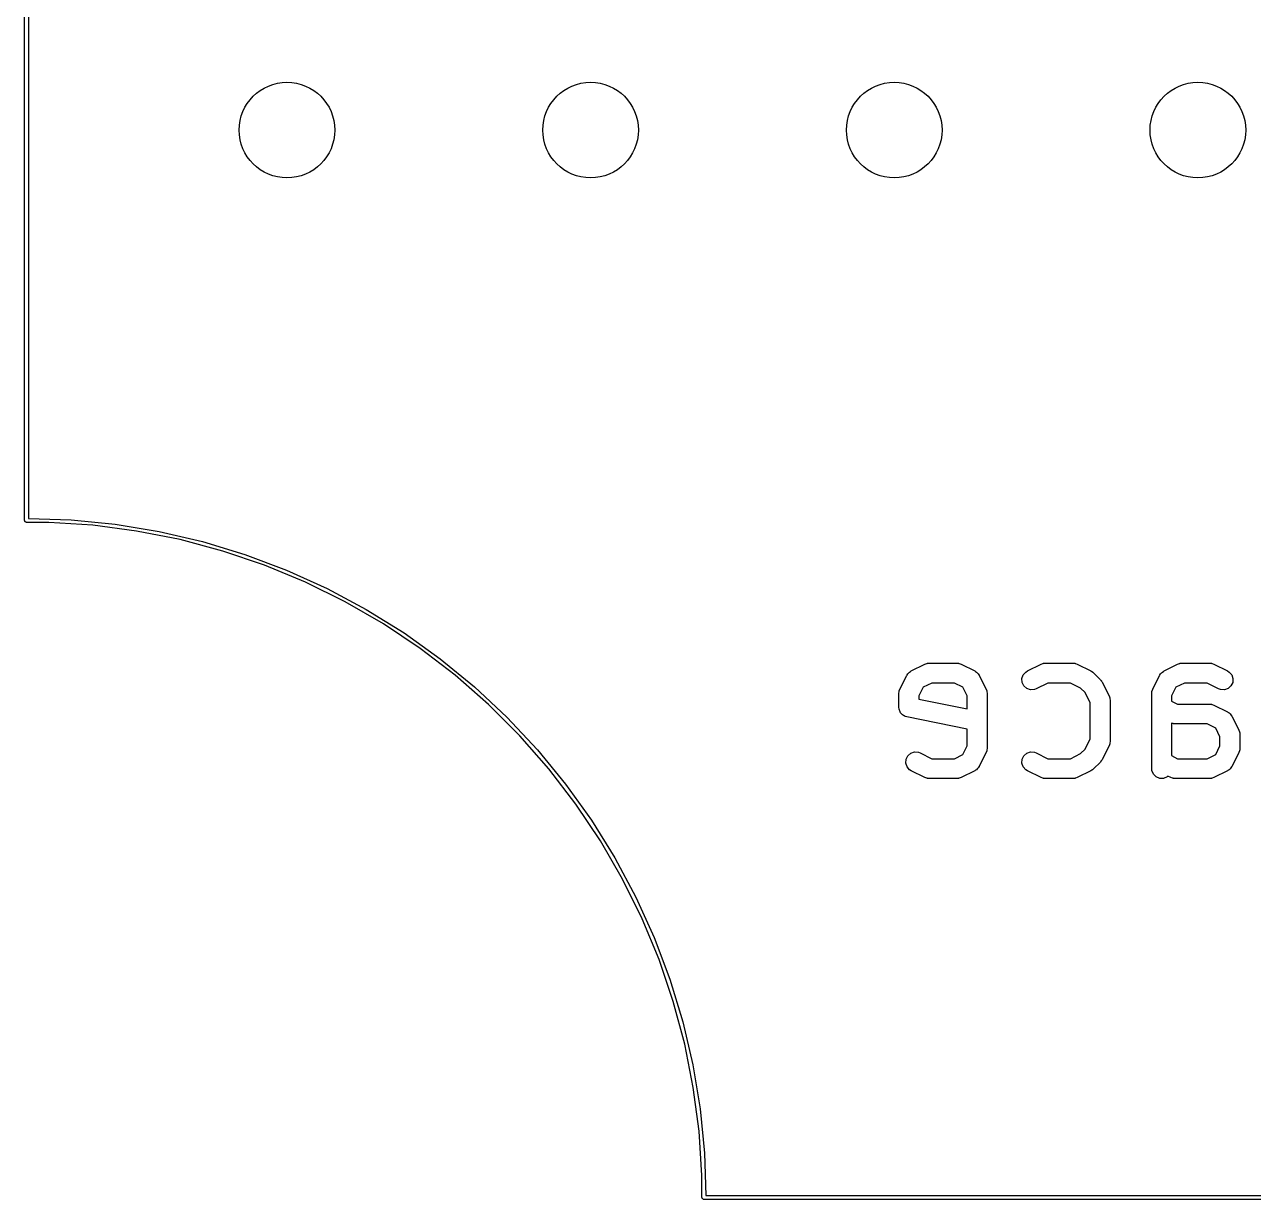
# Model space of a CAD drawing. Extents: x 89 to 178, y -115 to -57.
# Drawn here: x 88.97 to 104.39, y -115.02 to -100.28 of the extents above; entities that cross this region are included whole.
import ezdxf

# ---------------------------------------------------------------- set-up
doc = ezdxf.new("R2010")
doc.units = 0
doc.layers.add('BLACK', color=7, linetype='CONTINUOUS')

msp = doc.modelspace()

# ---------------------------------------------------------------- linework, layer by layer
at = {"layer": 'BLACK', "linetype": 'CONTINUOUS'}
for p, q in [((88.975, -106.5), (88.975, -65.5)), ((89.025, -65.524181), (89.025, -106.475818)), ((88.976224, -106.506153), (88.975, -106.5)), ((88.976224, -106.507725), (88.976224, -106.506153)), ((88.976654, -106.508317), (88.976224, -106.507725)), ((88.976903, -106.509567), (88.976654, -106.508317)), ((88.979312, -106.511976), (88.976903, -106.509567)), ((88.985305, -106.520225), (88.979312, -106.511976)), ((88.988646, -106.52131), (88.985305, -106.520225)), ((88.990433, -106.523097), (88.988646, -106.52131)), ((88.994144, -106.523097), (88.990433, -106.523097)), ((89, -106.525), (88.994144, -106.523097)), ((89.277443, -106.525), (89, -106.525)), ((89.025, -106.475818), (89.557562, -106.493253)), ((89.83114, -106.561291), (89.277443, -106.525)), ((89.557562, -106.493253), (90.112736, -106.547933)), ((90.112736, -106.547933), (90.663145, -106.638805)), ((90.381279, -106.633718), (89.83114, -106.561291)), ((90.925502, -106.741971), (90.381279, -106.633718)), ((90.663145, -106.638805), (91.206432, -106.765482)), ((91.461481, -106.885586), (90.925502, -106.741971)), ((91.206432, -106.765482), (91.740271, -106.927421)), ((91.986918, -107.063948), (91.461481, -106.885586)), ((91.740271, -106.927421), (92.262376, -107.123927)), ((92.499566, -107.276294), (91.986918, -107.063948)), ((92.262376, -107.123927), (92.770511, -107.35416)), ((92.997227, -107.521713), (92.499566, -107.276294)), ((92.770511, -107.35416), (93.2625, -107.617133)), ((93.477772, -107.799156), (92.997227, -107.521713)), ((93.2625, -107.617133), (93.736236, -107.911722)), ((93.939143, -108.107434), (93.477772, -107.799156)), ((93.736236, -107.911722), (94.189691, -108.236663)), ((94.379363, -108.445227), (93.939143, -108.107434)), ((94.189691, -108.236663), (94.620923, -108.590566)), ((100.080319, -108.403679), (100.092652, -108.395915)), ((100.092652, -108.395915), (100.095053, -108.393833)), ((100.095053, -108.393833), (100.09698, -108.39319)), ((100.09698, -108.39319), (100.101056, -108.390625)), ((100.101056, -108.390625), (100.272484, -108.304911)), ((100.272484, -108.304911), (100.29537, -108.296153)), ((100.29537, -108.296153), (100.29985, -108.295834)), ((100.29985, -108.295834), (100.304, -108.294116)), ((100.304, -108.294116), (100.328386, -108.291714)), ((100.328386, -108.291714), (100.671244, -108.291714)), ((100.671244, -108.291714), (100.69563, -108.294116)), ((100.69563, -108.294116), (100.699778, -108.295834)), ((100.699778, -108.295834), (100.70426, -108.296153)), ((100.70426, -108.296153), (100.727146, -108.304911)), ((100.727146, -108.304911), (100.898573, -108.390624)), ((100.898573, -108.390624), (100.902651, -108.393191)), ((100.902651, -108.393191), (100.904576, -108.393833)), ((100.904576, -108.393833), (100.906973, -108.395912)), ((100.906973, -108.395912), (100.919311, -108.403679)), ((101.537462, -108.403679), (101.558199, -108.390625)), ((101.558199, -108.390625), (101.729627, -108.304911)), ((101.729627, -108.304911), (101.752513, -108.296153)), ((101.752513, -108.296153), (101.756993, -108.295834)), ((101.756993, -108.295834), (101.761143, -108.294116)), ((101.761143, -108.294116), (101.785529, -108.291714)), ((101.785529, -108.291714), (102.128386, -108.291714)), ((102.128386, -108.291714), (102.152772, -108.294116)), ((102.152772, -108.294116), (102.15692, -108.295834)), ((102.15692, -108.295834), (102.161402, -108.296153)), ((102.161402, -108.296153), (102.184287, -108.30491)), ((102.184287, -108.30491), (102.355716, -108.390624)), ((102.355716, -108.390624), (102.366216, -108.397234)), ((102.366216, -108.397234), (102.369261, -108.398495)), ((102.369261, -108.398495), (102.372687, -108.401307)), ((103.251747, -108.403679), (103.26408, -108.395915)), ((103.26408, -108.395915), (103.266481, -108.393833)), ((103.266481, -108.393833), (103.268408, -108.39319)), ((103.268408, -108.39319), (103.272484, -108.390625)), ((103.272484, -108.390625), (103.443912, -108.304911)), ((103.443912, -108.304911), (103.466798, -108.296153)), ((103.466798, -108.296153), (103.471278, -108.295834)), ((103.471278, -108.295834), (103.475428, -108.294116)), ((103.475428, -108.294116), (103.499814, -108.291714)), ((103.499814, -108.291714), (103.842672, -108.291714)), ((103.842672, -108.291714), (103.867058, -108.294116)), ((103.867058, -108.294116), (103.871206, -108.295834)), ((103.871206, -108.295834), (103.875688, -108.296153)), ((103.875688, -108.296153), (103.898574, -108.304911)), ((103.898574, -108.304911), (104.070001, -108.390624)), ((104.070001, -108.390624), (104.090739, -108.403679)), ((94.796548, -108.811088), (94.379363, -108.445227)), ((99.95944, -108.617956), (100.045154, -108.446527)), ((100.045154, -108.446527), (100.047721, -108.442447)), ((100.047721, -108.442447), (100.048363, -108.440524)), ((100.048363, -108.440524), (100.05044, -108.438128)), ((100.05044, -108.438128), (100.058208, -108.425789)), ((100.058208, -108.425789), (100.070052, -108.415516)), ((100.070052, -108.415516), (100.080319, -108.403679)), ((100.357895, -108.541714), (100.250127, -108.595597)), ((100.641736, -108.541714), (100.357895, -108.541714)), ((100.749501, -108.595596), (100.641736, -108.541714)), ((100.919311, -108.403679), (100.92958, -108.415519)), ((100.92958, -108.415519), (100.941421, -108.425789)), ((100.941421, -108.425789), (100.949187, -108.438126)), ((100.949187, -108.438126), (100.951267, -108.440524)), ((100.951267, -108.440524), (100.951908, -108.442448)), ((100.951908, -108.442448), (100.954476, -108.446527)), ((100.954476, -108.446527), (101.040189, -108.617955)), ((101.490082, -108.486794), (101.505506, -108.440524)), ((101.49354, -108.535444), (101.490082, -108.486794)), ((101.515352, -108.579067), (101.49354, -108.535444)), ((101.505506, -108.440524), (101.537462, -108.403679)), ((101.815038, -108.541714), (101.670003, -108.614231)), ((102.098877, -108.541714), (101.815038, -108.541714)), ((102.225771, -108.60516), (102.098877, -108.541714)), ((102.372687, -108.401307), (102.376454, -108.403678)), ((102.376454, -108.403678), (102.37862, -108.406176)), ((102.37862, -108.406176), (102.388203, -108.41404)), ((102.388203, -108.41404), (102.473917, -108.499754)), ((102.473917, -108.499754), (102.481783, -108.509339)), ((102.481783, -108.509339), (102.484278, -108.511503)), ((102.484278, -108.511503), (102.486646, -108.515264)), ((102.486646, -108.515264), (102.489462, -108.518696)), ((102.489462, -108.518696), (102.490723, -108.521742)), ((102.490723, -108.521742), (102.497333, -108.532241)), ((102.497333, -108.532241), (102.583046, -108.703669)), ((103.130868, -108.617956), (103.216582, -108.446527)), ((103.216582, -108.446527), (103.219149, -108.442447)), ((103.219149, -108.442447), (103.219791, -108.440524)), ((103.219791, -108.440524), (103.221868, -108.438128)), ((103.221868, -108.438128), (103.229636, -108.425789)), ((103.229636, -108.425789), (103.24148, -108.415516)), ((103.24148, -108.415516), (103.251747, -108.403679)), ((103.529323, -108.541714), (103.421555, -108.595597)), ((103.813164, -108.541714), (103.529323, -108.541714)), ((103.958198, -108.614231), (103.813164, -108.541714)), ((104.090739, -108.403679), (104.122695, -108.440524)), ((104.13466, -108.535444), (104.112849, -108.579067)), ((104.122695, -108.440524), (104.138118, -108.486794)), ((104.138118, -108.486794), (104.13466, -108.535444)), ((94.620923, -108.590566), (95.028085, -108.971915)), ((99.946244, -108.673857), (99.948646, -108.649471)), ((99.946244, -108.845285), (99.946244, -108.673857)), ((99.948646, -108.649471), (99.950364, -108.645322)), ((99.950364, -108.645322), (99.950683, -108.640841)), ((99.950683, -108.640841), (99.95944, -108.617956)), ((100.250127, -108.595597), (100.196244, -108.703365)), ((100.196244, -108.703365), (100.196244, -108.742809)), ((100.803386, -108.703365), (100.749501, -108.595596)), ((100.803386, -108.864237), (100.803386, -108.703365)), ((101.040189, -108.617955), (101.048947, -108.640841)), ((101.048947, -108.640841), (101.049265, -108.645321)), ((101.049265, -108.645321), (101.050984, -108.649471)), ((101.050984, -108.649471), (101.053386, -108.673857)), ((101.053386, -108.673857), (101.053386, -109.359571)), ((101.552197, -108.611023), (101.515352, -108.579067)), ((101.598467, -108.626447), (101.552197, -108.611023)), ((101.647117, -108.622989), (101.598467, -108.626447)), ((101.670003, -108.614231), (101.647117, -108.622989)), ((102.282795, -108.662184), (102.225771, -108.60516)), ((102.346243, -108.789079), (102.282795, -108.662184)), ((102.583046, -108.703669), (102.591804, -108.726555)), ((103.117672, -108.673857), (103.120074, -108.649471)), ((103.117672, -109.616714), (103.117672, -108.673857)), ((103.120074, -108.649471), (103.121792, -108.645322)), ((103.121792, -108.645322), (103.122111, -108.640841)), ((103.122111, -108.640841), (103.130868, -108.617956)), ((103.421555, -108.595597), (103.367672, -108.703365)), ((103.367672, -108.703365), (103.367672, -108.768031)), ((103.981084, -108.622989), (103.958198, -108.614231)), ((104.029733, -108.626446), (103.981084, -108.622989)), ((104.076004, -108.611023), (104.029733, -108.626446)), ((104.112849, -108.579067), (104.076004, -108.611023)), ((95.188912, -109.203452), (94.796548, -108.811088)), ((99.948646, -108.869671), (99.946244, -108.845285)), ((100.196244, -108.742809), (100.803386, -108.864237)), ((102.346243, -109.244348), (102.346243, -108.789079)), ((102.591804, -108.726555), (102.592122, -108.731035)), ((102.592122, -108.731035), (102.593841, -108.735185)), ((102.593841, -108.735185), (102.596243, -108.759571)), ((102.596243, -108.759571), (102.596243, -109.273857)), ((103.367672, -108.768031), (103.443608, -108.806)), ((103.443608, -108.806), (103.842672, -108.806)), ((103.842672, -108.806), (103.867058, -108.808402)), ((103.867058, -108.808402), (103.871206, -108.81012)), ((103.871206, -108.81012), (103.875688, -108.810439)), ((103.875688, -108.810439), (103.898574, -108.819197)), ((103.898574, -108.819197), (104.070001, -108.90491)), ((95.028085, -108.971915), (95.409434, -109.379077)), ((99.953332, -108.880985), (99.948646, -108.869671)), ((99.955709, -108.892999), (99.953332, -108.880985)), ((99.962573, -108.903296), (99.955709, -108.892999)), ((99.96731, -108.914731), (99.962573, -108.903296)), ((99.975969, -108.92339), (99.96731, -108.914731)), ((99.982763, -108.933581), (99.975969, -108.92339)), ((99.993047, -108.940468), (99.982763, -108.933581)), ((100.001798, -108.949219), (99.993047, -108.940468)), ((100.013112, -108.953905), (100.001798, -108.949219)), ((100.023288, -108.96072), (100.013112, -108.953905)), ((100.046729, -108.967858), (100.023288, -108.96072)), ((100.803386, -109.119189), (100.046729, -108.967858)), ((104.070001, -108.90491), (104.074079, -108.907477)), ((104.074079, -108.907477), (104.076004, -108.908119)), ((104.076004, -108.908119), (104.078401, -108.910198)), ((104.078401, -108.910198), (104.090739, -108.917965)), ((104.090739, -108.917965), (104.101008, -108.929805)), ((104.101008, -108.929805), (104.112849, -108.940075)), ((104.112849, -108.940075), (104.120615, -108.952411)), ((104.120615, -108.952411), (104.122695, -108.95481)), ((104.122695, -108.95481), (104.123336, -108.956735)), ((104.123336, -108.956735), (104.125903, -108.960812)), ((104.125903, -108.960812), (104.211617, -109.13224)), ((100.803386, -109.330062), (100.803386, -109.119189)), ((103.381084, -109.051561), (103.367672, -109.046428)), ((103.367672, -109.046428), (103.367672, -109.453745)), ((103.385565, -109.051879), (103.381084, -109.051561)), ((103.389714, -109.053598), (103.385565, -109.051879)), ((103.4141, -109.056), (103.389714, -109.053598)), ((103.813164, -109.056), (103.4141, -109.056)), ((103.92093, -109.109883), (103.813164, -109.056)), ((103.974814, -109.21765), (103.92093, -109.109883)), ((104.211617, -109.13224), (104.220375, -109.155126)), ((104.220375, -109.155126), (104.220693, -109.159606)), ((104.220693, -109.159606), (104.222412, -109.163756)), ((104.222412, -109.163756), (104.224814, -109.188142)), ((95.554773, -109.620637), (95.188912, -109.203452)), ((102.282797, -109.371239), (102.346243, -109.244348)), ((102.591804, -109.306873), (102.583046, -109.329759)), ((102.592122, -109.302392), (102.591804, -109.306873)), ((102.593841, -109.298243), (102.592122, -109.302392)), ((102.596243, -109.273857), (102.593841, -109.298243)), ((103.974814, -109.330062), (103.974814, -109.21765)), ((104.224814, -109.188142), (104.224814, -109.359571)), ((95.409434, -109.379077), (95.763337, -109.810309)), ((100.036397, -109.497984), (100.058209, -109.454361)), ((100.058209, -109.454361), (100.095054, -109.422405)), ((100.095054, -109.422405), (100.141324, -109.406981)), ((100.141324, -109.406981), (100.189974, -109.410439)), ((100.189974, -109.410439), (100.21286, -109.419197)), ((100.21286, -109.419197), (100.357895, -109.491714)), ((100.641736, -109.491714), (100.749501, -109.437831)), ((100.749501, -109.437831), (100.803386, -109.330062)), ((101.040189, -109.415473), (100.954476, -109.586901)), ((101.048947, -109.392587), (101.040189, -109.415473)), ((101.049265, -109.388106), (101.048947, -109.392587)), ((101.050984, -109.383957), (101.049265, -109.388106)), ((101.053386, -109.359571), (101.050984, -109.383957)), ((101.49354, -109.497984), (101.515352, -109.454361)), ((101.515352, -109.454361), (101.552197, -109.422405)), ((101.552197, -109.422405), (101.598467, -109.406981)), ((101.598467, -109.406981), (101.647117, -109.410439)), ((101.647117, -109.410439), (101.670003, -109.419197)), ((101.670003, -109.419197), (101.815038, -109.491714)), ((102.098877, -109.491714), (102.225768, -109.428268)), ((102.225768, -109.428268), (102.282797, -109.371239)), ((102.583046, -109.329759), (102.497332, -109.501187)), ((103.367672, -109.453745), (103.443609, -109.491714)), ((103.813164, -109.491714), (103.920929, -109.437831)), ((103.920929, -109.437831), (103.974814, -109.330062)), ((104.211617, -109.415473), (104.125904, -109.586901)), ((104.220375, -109.392587), (104.211617, -109.415473)), ((104.220693, -109.388106), (104.220375, -109.392587)), ((104.222412, -109.383957), (104.220693, -109.388106)), ((104.224814, -109.359571), (104.222412, -109.383957)), ((95.892566, -110.060857), (95.554773, -109.620637)), ((100.032939, -109.546634), (100.036397, -109.497984)), ((100.048363, -109.592904), (100.032939, -109.546634)), ((100.080319, -109.629749), (100.048363, -109.592904)), ((100.101056, -109.642803), (100.080319, -109.629749)), ((100.357895, -109.491714), (100.641736, -109.491714)), ((100.919311, -109.629749), (100.906973, -109.637515)), ((100.92958, -109.617908), (100.919311, -109.629749)), ((100.941421, -109.607639), (100.92958, -109.617908)), ((100.949187, -109.595301), (100.941421, -109.607639)), ((100.951267, -109.592904), (100.949187, -109.595301)), ((100.951908, -109.590979), (100.951267, -109.592904)), ((100.954476, -109.586901), (100.951908, -109.590979)), ((101.490082, -109.546634), (101.49354, -109.497984)), ((101.505506, -109.592904), (101.490082, -109.546634)), ((101.537462, -109.629749), (101.505506, -109.592904)), ((101.558199, -109.642803), (101.537462, -109.629749)), ((101.815038, -109.491714), (102.098877, -109.491714)), ((102.372692, -109.632117), (102.369262, -109.634933)), ((102.376454, -109.62975), (102.372692, -109.632117)), ((102.378618, -109.627254), (102.376454, -109.62975)), ((102.388204, -109.619388), (102.378618, -109.627254)), ((102.473918, -109.533673), (102.388204, -109.619388)), ((102.481785, -109.524085), (102.473918, -109.533673)), ((102.484278, -109.521924), (102.481785, -109.524085)), ((102.486644, -109.518164), (102.484278, -109.521924)), ((102.489463, -109.51473), (102.486644, -109.518164)), ((102.490726, -109.51168), (102.489463, -109.51473)), ((102.497332, -109.501187), (102.490726, -109.51168)), ((103.120074, -109.6411), (103.117672, -109.616714)), ((103.443609, -109.491714), (103.813164, -109.491714)), ((104.090739, -109.629749), (104.078401, -109.637515)), ((104.101008, -109.617908), (104.090739, -109.629749)), ((104.112849, -109.607639), (104.101008, -109.617908)), ((104.120615, -109.595301), (104.112849, -109.607639)), ((104.122695, -109.592904), (104.120615, -109.595301)), ((104.123336, -109.590979), (104.122695, -109.592904)), ((104.125904, -109.586901), (104.123336, -109.590979)), ((100.272484, -109.728517), (100.101056, -109.642803)), ((100.29537, -109.737275), (100.272484, -109.728517)), ((100.29985, -109.737593), (100.29537, -109.737275)), ((100.304, -109.739312), (100.29985, -109.737593)), ((100.328386, -109.741714), (100.304, -109.739312)), ((100.671244, -109.741714), (100.328386, -109.741714)), ((100.69563, -109.739312), (100.671244, -109.741714)), ((100.699778, -109.737593), (100.69563, -109.739312)), ((100.70426, -109.737275), (100.699778, -109.737593)), ((100.727146, -109.728517), (100.70426, -109.737275)), ((100.898573, -109.642804), (100.727146, -109.728517)), ((100.902651, -109.640236), (100.898573, -109.642804)), ((100.904576, -109.639595), (100.902651, -109.640236)), ((100.906973, -109.637515), (100.904576, -109.639595)), ((101.729627, -109.728517), (101.558199, -109.642803)), ((101.752513, -109.737275), (101.729627, -109.728517)), ((101.756993, -109.737593), (101.752513, -109.737275)), ((101.761143, -109.739312), (101.756993, -109.737593)), ((101.785529, -109.741714), (101.761143, -109.739312)), ((102.128386, -109.741714), (101.785529, -109.741714)), ((102.152772, -109.739312), (102.128386, -109.741714)), ((102.15692, -109.737593), (102.152772, -109.739312)), ((102.161402, -109.737275), (102.15692, -109.737593)), ((102.184287, -109.728518), (102.161402, -109.737275)), ((102.355716, -109.642804), (102.184287, -109.728518)), ((102.366215, -109.636195), (102.355716, -109.642804)), ((102.369262, -109.634933), (102.366215, -109.636195)), ((103.138738, -109.68616), (103.120074, -109.6411)), ((103.173226, -109.720648), (103.138738, -109.68616)), ((103.218286, -109.739312), (103.173226, -109.720648)), ((103.267058, -109.739312), (103.218286, -109.739312)), ((103.312118, -109.720648), (103.267058, -109.739312)), ((103.322232, -109.710534), (103.312118, -109.720648)), ((103.358198, -109.728517), (103.322232, -109.710534)), ((103.381084, -109.737275), (103.358198, -109.728517)), ((103.385564, -109.737593), (103.381084, -109.737275)), ((103.389714, -109.739312), (103.385564, -109.737593)), ((103.4141, -109.741714), (103.389714, -109.739312)), ((103.842672, -109.741714), (103.4141, -109.741714)), ((103.867058, -109.739312), (103.842672, -109.741714)), ((103.871206, -109.737593), (103.867058, -109.739312)), ((103.875688, -109.737275), (103.871206, -109.737593)), ((103.898574, -109.728517), (103.875688, -109.737275)), ((104.070001, -109.642804), (103.898574, -109.728517)), ((104.074079, -109.640236), (104.070001, -109.642804)), ((104.076004, -109.639595), (104.074079, -109.640236)), ((104.078401, -109.637515), (104.076004, -109.639595)), ((95.763337, -109.810309), (96.088278, -110.263764)), ((96.200844, -110.522228), (95.892566, -110.060857)), ((96.088278, -110.263764), (96.382867, -110.7375)), ((96.478287, -111.002773), (96.200844, -110.522228)), ((96.382867, -110.7375), (96.64584, -111.229489)), ((96.723706, -111.500434), (96.478287, -111.002773)), ((96.64584, -111.229489), (96.876073, -111.737624)), ((96.936052, -112.013082), (96.723706, -111.500434)), ((96.876073, -111.737624), (97.072579, -112.259729)), ((97.114414, -112.538519), (96.936052, -112.013082)), ((97.072579, -112.259729), (97.234518, -112.793568)), ((97.258029, -113.074498), (97.114414, -112.538519)), ((97.234518, -112.793568), (97.361195, -113.336855)), ((97.366282, -113.618721), (97.258029, -113.074498)), ((97.361195, -113.336855), (97.452067, -113.887264)), ((97.438709, -114.16886), (97.366282, -113.618721)), ((97.452067, -113.887264), (97.506747, -114.442438)), ((97.475, -114.722557), (97.438709, -114.16886)), ((97.506747, -114.442438), (97.524182, -114.975)), ((97.475, -115), (97.475, -114.722557)), ((97.476903, -115.005856), (97.475, -115)), ((97.476903, -115.009567), (97.476903, -115.005856)), ((97.478689, -115.011353), (97.476903, -115.009567)), ((97.479775, -115.014695), (97.478689, -115.011353)), ((97.488023, -115.020687), (97.479775, -115.014695)), ((97.490433, -115.023097), (97.488023, -115.020687)), ((97.491682, -115.023345), (97.490433, -115.023097)), ((97.492275, -115.023776), (97.491682, -115.023345)), ((97.493847, -115.023776), (97.492275, -115.023776)), ((97.5, -115.025), (97.493847, -115.023776)), ((169.5, -115.025), (97.5, -115.025)), ((97.524182, -114.975), (169.475818, -114.975))]:
    msp.add_line(p, q, dxfattribs=at)
at = {"layer": 'BLACK'}
for centre in [(92.2675, -101.6), (92.2675, -101.6), (92.2675, -101.6), (96.0775, -101.6), (96.0775, -101.6), (96.0775, -101.6), (99.8875, -101.6), (99.8875, -101.6), (99.8875, -101.6), (103.6975, -101.6), (103.6975, -101.6), (103.6975, -101.6)]:
    msp.add_circle(centre, 0.6, dxfattribs=at)

doc.saveas('drawing.dxf')
